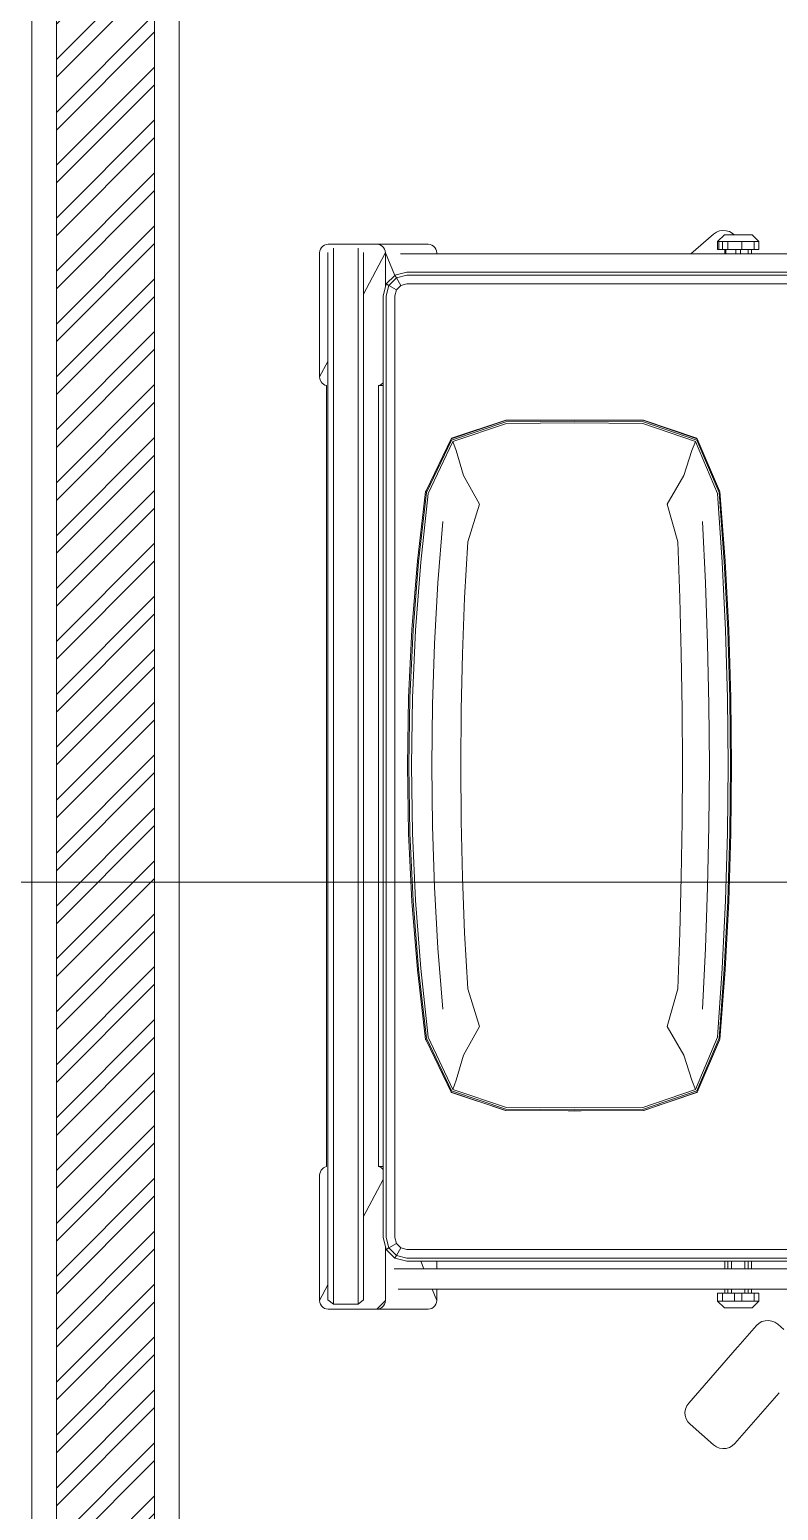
# Model space of a CAD drawing. Header units: millimetres. Extents: x -280308 to 6402717, y -14 to 2073074.
# Drawn here: x -28519 to -27757, y 553951 to 555458 of the extents above; entities that cross this region are included whole.
import ezdxf
from ezdxf.enums import TextEntityAlignment as Align

# ---------------------------------------------------------------- set-up
doc = ezdxf.new("R2010")
doc.units = ezdxf.units.MM
doc.linetypes.add('DASHED2', pattern=[0.375, 0.25, -0.125])
doc.layers.get('0').update_dxf_attribs({"lineweight": 0})
for name, color, linetype, lineweight in [('A-ALINE-3', 111, 'Continuous', 15), ('A-ALINE-6', 117, 'Continuous', 9), ('A-FURN-EQPM', 177, 'Continuous', 0), ('A-Z22-T-Anno_Text', 152, 'Continuous', 9)]:
    doc.layers.add(name, color=color, linetype=linetype, lineweight=lineweight)
doc.layers.add('A-FILL-1', color=7, linetype='Continuous', lineweight=0, true_color=0x454545)
doc.styles.add('TGF_A', font='arial.ttf')

# ---------------------------------------------------------------- blocks, each defined once
blk = doc.blocks.new('A$Cf856f872')
at = {"layer": 'A-FILL-1', "ltscale": 0.25}
h = blk.add_hatch(dxfattribs=at)
h.set_pattern_fill('ANSI32', color=256, scale=4, angle=180)
h.set_pattern_definition([(225, (-213064.377, -295407.39), (26.9407684, -26.9407684), []), (225, (-213082.338, -295407.39), (26.9407684, -26.9407684), [])])
h.paths.add_polyline_path([(17522.8, -21197), (17522.8, -14047), (17622.8, -14047), (17622.8, -21197)])
at = {"layer": 'A-ALINE-3', "linetype": 'Continuous'}
blk.add_lwpolyline([(17522.8, -21197), (17522.8, -14047), (17622.8, -14047), (17622.8, -21197)], close=True, dxfattribs=at)
at = {"layer": 'A-ALINE-6'}
blk.add_lwpolyline([(17497.8, -21197), (17497.8, -14047), (17647.8, -14047), (17647.8, -21197)], close=True, dxfattribs=at)
blk = doc.blocks.new('A$C872eac23')
at = {"color": 0, "linetype": 'ByBlock', "lineweight": -2}
for p, q in [((-0.5429, -0.0018), (-0.5426, 0.0002)), ((-0.5426, 0.0002), (-0.542, 0.0021)), ((-0.542, 0.0021), (-0.5409, 0.0037)), ((-0.5409, 0.0037), (-0.5396, 0.0051)), ((-0.5396, 0.0051), (-0.5379, 0.0061)), ((-0.5379, 0.0061), (-0.536, 0.0068)), ((-0.536, 0.0068), (-0.534, 0.007)), ((-0.534, 0.007), (-0.4063, 0.007)), ((-0.534, 0.007), (-0.518, -0.0014)), ((-0.4063, 0.007), (-0.4046, 0.0069)), ((-0.4046, 0.0069), (-0.4029, 0.0063)), ((-0.4029, 0.0063), (-0.4014, 0.0055)), ((-0.4014, 0.0055), (-0.4001, 0.0045)), ((-0.4001, 0.0045), (-0.399, 0.0031)), ((-0.399, 0.0031), (-0.3982, 0.0017)), ((-0.3982, 0.0017), (-0.3977, 0)), ((-0.3977, 0), (0.3977, 0)), ((0.3977, 0), (0.3982, 0.0017)), ((0.3982, 0.0017), (0.399, 0.0032)), ((0.399, 0.0032), (0.4001, 0.0045)), ((0.4001, 0.0045), (0.4014, 0.0055)), ((0.4014, 0.0055), (0.4029, 0.0063)), ((0.4029, 0.0063), (0.4046, 0.0069)), ((0.4046, 0.0069), (0.4064, 0.007)), ((0.4064, 0.007), (0.5327, 0.007)), ((0.4064, 0.007), (0.4222, -0.0014)), ((0.5327, 0.007), (0.5348, 0.0068)), ((0.5348, 0.0068), (0.5366, 0.0061)), ((0.5366, 0.0061), (0.5383, 0.0051)), ((0.5383, 0.0051), (0.5396, 0.0037)), ((0.5396, 0.0037), (0.5407, 0.0021)), ((0.5407, 0.0021), (0.5413, 0.0002)), ((0.5413, 0.0002), (0.5416, -0.0018)), ((-0.5429, -0.0511), (-0.5429, -0.0018)), ((-0.5333, -0.0014), (-0.5378, -0.0071)), ((-0.5378, -0.0071), (-0.5378, -0.0321)), ((-0.5378, -0.0071), (0.5376, -0.0071)), ((-0.5333, -0.0014), (-0.518, -0.0014)), ((0.4222, -0.0014), (-0.518, -0.0014)), ((0.5331, -0.0014), (0.4222, -0.0014)), ((0.5416, -0.0018), (0.5416, -0.0511)), ((-0.5333, -0.0378), (-0.5378, -0.0321)), ((-0.5378, -0.0321), (0.5376, -0.0321)), ((-0.5333, -0.0378), (-0.4486, -0.0378)), ((-0.4486, -0.0378), (-0.4109, -0.0575)), ((-0.4486, -0.0378), (0.4909, -0.0378)), ((0.4909, -0.0378), (0.5317, -0.0594)), ((0.5331, -0.0378), (0.4909, -0.0378)), ((-0.5429, -0.1034), (-0.5429, -0.0511)), ((-0.5426, -0.0531), (-0.5429, -0.0511)), ((-0.534, -0.06), (-0.5429, -0.0511)), ((-0.542, -0.055), (-0.5426, -0.0531)), ((-0.5409, -0.0566), (-0.542, -0.055)), ((-0.5396, -0.058), (-0.5409, -0.0566)), ((-0.5379, -0.0591), (-0.5396, -0.058)), ((-0.536, -0.0597), (-0.5379, -0.0591)), ((-0.534, -0.06), (-0.536, -0.0597)), ((-0.479, -0.06), (-0.534, -0.06)), ((-0.479, -0.06), (-0.4821, -0.0608)), ((-0.47, -0.0575), (-0.479, -0.06)), ((-0.4109, -0.0575), (-0.47, -0.0575)), ((-0.4003, -0.0575), (-0.4109, -0.0575)), ((-0.4001, -0.0574), (-0.4003, -0.0575)), ((-0.4003, -0.0575), (-0.3977, -0.0575)), ((-0.399, -0.0561), (-0.4001, -0.0574)), ((-0.3982, -0.0546), (-0.399, -0.0561)), ((-0.3977, -0.0529), (-0.3982, -0.0546)), ((-0.3977, -0.0575), (-0.3977, -0.0529)), ((0.3977, -0.0529), (-0.3977, -0.0529)), ((-0.3977, -0.0575), (0.3977, -0.0575)), ((0.3982, -0.0546), (0.3977, -0.0529)), ((0.3977, -0.0529), (0.3977, -0.0575)), ((0.4003, -0.0575), (0.3977, -0.0575)), ((0.399, -0.0561), (0.3982, -0.0546)), ((0.4001, -0.0574), (0.399, -0.0561)), ((0.4003, -0.0575), (0.4001, -0.0574)), ((0.4892, -0.0575), (0.4003, -0.0575)), ((0.4982, -0.06), (0.4892, -0.0575)), ((0.5327, -0.06), (0.4982, -0.06)), ((0.5013, -0.0608), (0.4982, -0.06)), ((0.5099, -0.0694), (0.5327, -0.06)), ((0.5317, -0.0595), (0.5317, -0.0594)), ((0.5317, -0.0594), (0.5327, -0.06)), ((0.5348, -0.0597), (0.5327, -0.06)), ((0.5366, -0.0591), (0.5348, -0.0597)), ((0.5383, -0.058), (0.5366, -0.0591)), ((0.5396, -0.0566), (0.5383, -0.058)), ((0.5407, -0.055), (0.5396, -0.0566)), ((0.5413, -0.0531), (0.5407, -0.055)), ((0.5416, -0.0511), (0.5413, -0.0531)), ((0.5416, -0.1034), (0.5416, -0.0511)), ((-0.5224, -0.0729), (-0.5224, -0.1075)), ((-0.5019, -0.0991), (-0.5019, -0.0687)), ((-0.4909, -0.0696), (-0.4941, -0.0817)), ((-0.4821, -0.0608), (-0.4909, -0.0696)), ((-0.4909, -0.0696), (-0.4881, -0.0712)), ((-0.4881, -0.0712), (-0.4909, -0.0817)), ((-0.4805, -0.0636), (-0.4881, -0.0712)), ((-0.4881, -0.0712), (-0.4805, -0.0757)), ((-0.4821, -0.0608), (-0.4805, -0.0636)), ((-0.47, -0.0608), (-0.4805, -0.0636)), ((-0.4805, -0.0636), (-0.476, -0.0712)), ((-0.476, -0.0712), (-0.4805, -0.0757)), ((-0.47, -0.0696), (-0.476, -0.0712)), ((-0.47, -0.0608), (0.4892, -0.0608)), ((-0.47, -0.0696), (0.4892, -0.0696)), ((0.4996, -0.0636), (0.4892, -0.0608)), ((0.4952, -0.0712), (0.4892, -0.0696)), ((0.4996, -0.0636), (0.4952, -0.0712)), ((0.4996, -0.0757), (0.4952, -0.0712)), ((0.5013, -0.0608), (0.4996, -0.0636)), ((0.5073, -0.0712), (0.4996, -0.0636)), ((0.5073, -0.0712), (0.4996, -0.0757)), ((0.5099, -0.0694), (0.5013, -0.0608)), ((0.5101, -0.0696), (0.5073, -0.0712)), ((0.5101, -0.0817), (0.5073, -0.0712)), ((0.5101, -0.0696), (0.5099, -0.0694)), ((0.5133, -0.0817), (0.5101, -0.0696)), ((0.5317, -0.1122), (0.5317, -0.0752)), ((-0.4941, -0.0817), (-0.4941, -0.0959)), ((-0.4909, -2.1111), (-0.4909, -0.0817)), ((-0.4805, -0.0757), (-0.4821, -0.0817)), ((-0.4821, -2.1111), (-0.4821, -0.0817)), ((-0.1973, -0.0925), (-0.1276, -0.0868)), ((-0.1965, -0.0936), (-0.127, -0.0881)), ((-0.0584, -0.0835), (-0.1276, -0.0868)), ((-0.127, -0.0881), (-0.0581, -0.0849)), ((-0.058, -0.0875), (-0.1268, -0.0907)), ((-0.0584, -0.0835), (0.0109, -0.0824)), ((-0.0581, -0.0849), (0.0109, -0.0838)), ((0.0109, -0.0865), (-0.058, -0.0875)), ((0.0801, -0.0835), (0.0109, -0.0824)), ((0.0109, -0.0838), (0.0798, -0.0849)), ((0.0797, -0.0875), (0.0109, -0.0865)), ((0.1485, -0.0907), (0.0797, -0.0875)), ((0.0798, -0.0849), (0.1487, -0.0881)), ((0.0801, -0.0835), (0.1493, -0.0868)), ((0.1487, -0.0881), (0.2182, -0.0936)), ((0.2191, -0.0925), (0.1493, -0.0868)), ((0.5013, -0.0817), (0.4996, -0.0757)), ((0.5013, -0.0817), (0.5013, -1.3546)), ((0.5101, -0.0817), (0.5101, -1.3546)), ((0.5133, -0.0817), (0.5133, -1.3546)), ((-0.5429, -0.1034), (-0.5426, -0.1054)), ((-0.5426, -0.1054), (-0.542, -0.1072)), ((-0.5019, -0.0991), (-0.4941, -0.0959)), ((-0.5019, -0.1122), (-0.5019, -0.0991)), ((-0.4941, -0.0959), (-0.4941, -0.1122)), ((-0.2688, -0.1013), (-0.3218, -0.127)), ((-0.3205, -0.1274), (-0.2669, -0.1017)), ((-0.266, -0.1035), (-0.3191, -0.1286)), ((-0.2688, -0.1013), (-0.2681, -0.1009)), ((-0.1973, -0.0925), (-0.2681, -0.1009)), ((-0.2669, -0.1017), (-0.1965, -0.0936)), ((-0.196, -0.096), (-0.266, -0.1035)), ((-0.1268, -0.0907), (-0.196, -0.096)), ((0.2178, -0.096), (0.1485, -0.0907)), ((0.2878, -0.1035), (0.2178, -0.096)), ((0.2182, -0.0936), (0.2887, -0.1017)), ((0.2191, -0.0925), (0.2898, -0.1009)), ((0.3408, -0.1286), (0.2878, -0.1035)), ((0.2887, -0.1017), (0.3422, -0.1274)), ((0.2906, -0.1013), (0.2898, -0.1009)), ((0.2906, -0.1013), (0.3435, -0.127)), ((0.5407, -0.1072), (0.5413, -0.1054)), ((0.5413, -0.1054), (0.5416, -0.1034)), ((-0.542, -0.1072), (-0.5409, -0.1089)), ((-0.5409, -0.1089), (-0.5396, -0.1103)), ((-0.5396, -0.1103), (-0.5379, -0.1113)), ((-0.5379, -0.1113), (-0.536, -0.112)), ((-0.536, -0.112), (-0.534, -0.1122)), ((-0.534, -0.1122), (-0.5224, -0.1075)), ((-0.534, -0.1122), (-0.5224, -0.1122)), ((-0.5224, -0.1075), (-0.5224, -0.1122)), ((-0.5224, -0.1122), (-0.5224, -0.4056)), ((-0.5019, -0.1122), (-0.4941, -0.1122)), ((-0.5019, -0.4056), (-0.5019, -0.1122)), ((-0.4941, -0.4056), (-0.4941, -0.1122)), ((-0.1752, -0.1134), (-0.2375, -0.1183)), ((-0.1752, -0.1134), (-0.1131, -0.1099)), ((-0.0511, -0.1078), (-0.1131, -0.1099)), ((-0.0511, -0.1078), (0.0109, -0.1071)), ((0.0729, -0.1078), (0.0109, -0.1071)), ((0.0729, -0.1078), (0.1348, -0.1099)), ((0.1969, -0.1134), (0.1348, -0.1099)), ((0.1969, -0.1134), (0.2592, -0.1183)), ((0.5317, -0.1122), (0.5327, -0.1122)), ((0.5317, -0.371), (0.5317, -0.1122)), ((0.5327, -0.1122), (0.5348, -0.112)), ((0.5348, -0.112), (0.5366, -0.1113)), ((0.5366, -0.1113), (0.5383, -0.1103)), ((0.5383, -0.1103), (0.5396, -0.1089)), ((0.5396, -0.1089), (0.5407, -0.1072)), ((-0.3223, -0.1273), (-0.3405, -0.1824)), ((-0.3218, -0.127), (-0.3404, -0.1823)), ((-0.3392, -0.1825), (-0.3205, -0.1274)), ((-0.3191, -0.1286), (-0.3374, -0.1831)), ((-0.3218, -0.127), (-0.3223, -0.1273)), ((-0.3205, -0.1274), (-0.3218, -0.127)), ((-0.3096, -0.1319), (-0.3191, -0.1286)), ((-0.2843, -0.1394), (-0.3096, -0.1319)), ((0.3314, -0.1319), (0.306, -0.1394)), ((0.3314, -0.1319), (0.3408, -0.1286)), ((0.3591, -0.1831), (0.3408, -0.1286)), ((0.3435, -0.127), (0.3422, -0.1274)), ((0.3422, -0.1274), (0.3609, -0.1825)), ((0.344, -0.1273), (0.3435, -0.127)), ((0.3435, -0.127), (0.3621, -0.1823)), ((0.3623, -0.1824), (0.344, -0.1273)), ((-0.2551, -0.1558), (-0.2843, -0.1394)), ((-0.2166, -0.1437), (-0.2551, -0.1558)), ((-0.1597, -0.1406), (-0.2166, -0.1437)), ((-0.1028, -0.1384), (-0.1597, -0.1406)), ((-0.046, -0.137), (-0.1028, -0.1384)), ((0.0109, -0.1366), (-0.046, -0.137)), ((0.0677, -0.137), (0.0109, -0.1366)), ((0.1246, -0.1384), (0.0677, -0.137)), ((0.1814, -0.1406), (0.1246, -0.1384)), ((0.2384, -0.1437), (0.1814, -0.1406)), ((0.2768, -0.1558), (0.2384, -0.1437)), ((0.306, -0.1394), (0.2768, -0.1558)), ((-0.3408, -0.246), (-0.3404, -0.1823)), ((-0.3405, -0.1824), (-0.3408, -0.246)), ((-0.3398, -0.2526), (-0.3392, -0.1825)), ((-0.3374, -0.1831), (-0.3379, -0.2526)), ((0.3596, -0.2526), (0.3591, -0.1831)), ((0.3609, -0.1825), (0.3615, -0.2526)), ((0.3626, -0.246), (0.3621, -0.1823)), ((0.3626, -0.246), (0.3623, -0.1824)), ((-0.3409, -0.2526), (-0.3408, -0.246)), ((-0.3409, -0.2526), (-0.3408, -0.2592)), ((-0.3392, -0.3227), (-0.3398, -0.2526)), ((-0.3379, -0.2526), (-0.3374, -0.3221)), ((0.3591, -0.3221), (0.3596, -0.2526)), ((0.3615, -0.2526), (0.3609, -0.3227)), ((0.3626, -0.2526), (0.3626, -0.246)), ((0.3626, -0.2526), (0.3626, -0.2592)), ((-0.3408, -0.2592), (-0.3405, -0.3228)), ((-0.3408, -0.2592), (-0.3404, -0.3229)), ((0.3626, -0.2592), (0.3621, -0.3229)), ((0.3623, -0.3228), (0.3626, -0.2592)), ((-0.3405, -0.3228), (-0.3223, -0.377)), ((-0.3218, -0.3773), (-0.3404, -0.3229)), ((-0.3205, -0.3769), (-0.3392, -0.3227)), ((-0.3374, -0.3221), (-0.3191, -0.3756)), ((0.3408, -0.3756), (0.3591, -0.3221)), ((0.3609, -0.3227), (0.3422, -0.3769)), ((0.3435, -0.3773), (0.3621, -0.3229)), ((0.344, -0.377), (0.3623, -0.3228)), ((-0.2843, -0.3637), (-0.2551, -0.3469)), ((-0.2166, -0.3578), (-0.2551, -0.3469)), ((-0.1597, -0.3597), (-0.2166, -0.3578)), ((-0.1028, -0.3612), (-0.1597, -0.3597)), ((-0.046, -0.362), (-0.1028, -0.3612)), ((0.1246, -0.3612), (0.0677, -0.362)), ((0.1814, -0.3597), (0.1246, -0.3612)), ((0.2384, -0.3578), (0.1814, -0.3597)), ((0.2768, -0.3469), (0.2384, -0.3578)), ((0.2768, -0.3469), (0.306, -0.3637)), ((-0.681, -0.3941), (-0.6601, -0.3701)), ((-0.6601, -0.3701), (-0.6575, -0.3677)), ((-0.6575, -0.3677), (-0.6545, -0.3661)), ((-0.6545, -0.3661), (-0.6512, -0.3651)), ((-0.6512, -0.3651), (-0.6479, -0.3649)), ((-0.6479, -0.3649), (-0.6445, -0.3654)), ((-0.6445, -0.3654), (-0.6414, -0.3667)), ((-0.6414, -0.3667), (-0.6384, -0.3687)), ((-0.6384, -0.3687), (-0.5819, -0.4181)), ((-0.3218, -0.3773), (-0.3205, -0.3769)), ((-0.2669, -0.3997), (-0.3205, -0.3769)), ((-0.3096, -0.3719), (-0.3191, -0.3756)), ((-0.3191, -0.3756), (-0.266, -0.3979)), ((-0.3096, -0.3719), (-0.2843, -0.3637)), ((0.0109, -0.3623), (-0.046, -0.362)), ((0.0677, -0.362), (0.0109, -0.3623)), ((0.2878, -0.3979), (0.3408, -0.3756)), ((0.3422, -0.3769), (0.2887, -0.3997)), ((0.306, -0.3637), (0.3314, -0.3719)), ((0.3314, -0.3719), (0.3408, -0.3756)), ((0.3422, -0.3769), (0.3435, -0.3773)), ((0.5317, -0.371), (0.5519, -0.3941)), ((0.5317, -0.4056), (0.5317, -0.371)), ((-0.3223, -0.377), (-0.3218, -0.3773)), ((-0.2688, -0.4001), (-0.3218, -0.3773)), ((-0.1752, -0.3857), (-0.2375, -0.3827)), ((-0.1752, -0.3857), (-0.1131, -0.388)), ((-0.0511, -0.3893), (-0.1131, -0.388)), ((-0.0511, -0.3893), (0.0109, -0.3898)), ((0.0729, -0.3893), (0.0109, -0.3898)), ((0.0729, -0.3893), (0.1348, -0.388)), ((0.1969, -0.3857), (0.1348, -0.388)), ((0.1969, -0.3857), (0.2592, -0.3827)), ((0.2906, -0.4001), (0.3435, -0.3773)), ((0.3435, -0.3773), (0.344, -0.377)), ((-0.6848, -0.4035), (-0.6843, -0.4002)), ((-0.6846, -0.4069), (-0.6848, -0.4035)), ((-0.6836, -0.4101), (-0.6846, -0.4069)), ((-0.6843, -0.4002), (-0.683, -0.397)), ((-0.683, -0.397), (-0.681, -0.3941)), ((-0.5348, -0.3981), (-0.5416, -0.405)), ((-0.5416, -0.405), (-0.5416, -0.4332)), ((-0.5267, -0.3981), (-0.5348, -0.3981)), ((-0.5348, -0.3981), (-0.5348, -0.403)), ((-0.5267, -0.403), (-0.5348, -0.403)), ((-0.5348, -0.4154), (-0.5348, -0.403)), ((-0.5267, -0.3981), (-0.5267, -0.403)), ((-0.5267, -0.4056), (-0.5267, -0.403)), ((-0.5224, -0.4056), (-0.5267, -0.4056)), ((-0.5267, -0.4056), (-0.5267, -0.4087)), ((-0.5224, -0.4056), (-0.5224, -0.4087)), ((-0.4941, -0.4056), (-0.5019, -0.4056)), ((-0.5019, -0.4087), (-0.5019, -0.4056)), ((-0.4941, -0.4056), (-0.4941, -0.4087)), ((-0.2681, -0.4005), (-0.2688, -0.4001)), ((-0.1973, -0.406), (-0.2681, -0.4005)), ((-0.1965, -0.4049), (-0.2669, -0.3997)), ((-0.266, -0.3979), (-0.196, -0.4027)), ((-0.1973, -0.406), (-0.1276, -0.4096)), ((-0.127, -0.4085), (-0.1965, -0.4049)), ((-0.196, -0.4027), (-0.1268, -0.4061)), ((-0.1268, -0.4061), (-0.058, -0.4081)), ((0.0797, -0.4081), (0.1485, -0.4061)), ((0.1485, -0.4061), (0.2178, -0.4027)), ((0.2182, -0.4049), (0.1487, -0.4085)), ((0.2191, -0.406), (0.1493, -0.4096)), ((0.2178, -0.4027), (0.2878, -0.3979)), ((0.2887, -0.3997), (0.2182, -0.4049)), ((0.2191, -0.406), (0.2898, -0.4005)), ((0.2898, -0.4005), (0.2906, -0.4001)), ((0.5363, -0.4056), (0.5317, -0.4056)), ((0.5317, -0.4064), (0.5317, -0.4056)), ((0.5317, -0.4064), (0.5363, -0.4064)), ((0.5317, -0.4167), (0.5317, -0.4064)), ((0.5363, -0.3993), (0.5363, -0.3981)), ((0.5444, -0.3981), (0.5363, -0.3981)), ((0.5363, -0.403), (0.5363, -0.3993)), ((0.5363, -0.3993), (0.5444, -0.3993)), ((0.5363, -0.403), (0.5363, -0.4056)), ((0.5363, -0.403), (0.5444, -0.403)), ((0.5363, -0.4064), (0.5363, -0.4056)), ((0.5363, -0.4086), (0.5363, -0.4064)), ((0.5444, -0.3993), (0.5444, -0.3981)), ((0.5511, -0.405), (0.5444, -0.3981)), ((0.5444, -0.403), (0.5444, -0.3993)), ((0.5444, -0.4086), (0.5444, -0.403)), ((0.5511, -0.4149), (0.5511, -0.405)), ((0.5519, -0.3941), (0.5539, -0.397)), ((0.5539, -0.397), (0.5551, -0.4002)), ((0.5554, -0.4069), (0.5545, -0.4101)), ((0.5551, -0.4002), (0.5556, -0.4035)), ((0.5556, -0.4035), (0.5554, -0.4069)), ((-0.6819, -0.4131), (-0.6836, -0.4101)), ((-0.6796, -0.4157), (-0.6819, -0.4131)), ((-0.6281, -0.4607), (-0.6796, -0.4157)), ((-0.5819, -0.4181), (-0.5817, -0.4182)), ((-0.5819, -0.4181), (-0.5817, -0.4183)), ((-0.5817, -0.4183), (-0.5817, -0.4182)), ((-0.5817, -0.4182), (-0.5811, -0.4188)), ((-0.5817, -0.4183), (-0.5811, -0.4188)), ((-0.5811, -0.4188), (-0.5596, -0.4376)), ((-0.5267, -0.4154), (-0.5348, -0.4154)), ((-0.5348, -0.4154), (-0.5348, -0.4227)), ((-0.5224, -0.4087), (-0.5267, -0.4087)), ((-0.5267, -0.4087), (-0.5267, -0.4123)), ((-0.5224, -0.4123), (-0.5267, -0.4123)), ((-0.5267, -0.4123), (-0.5267, -0.4154)), ((-0.5267, -0.4154), (-0.5267, -0.4227)), ((-0.5224, -0.4087), (-0.5224, -0.4123)), ((-0.5224, -0.4123), (-0.5224, -0.4258)), ((-0.4941, -0.4087), (-0.5019, -0.4087)), ((-0.5019, -0.4123), (-0.5019, -0.4087)), ((-0.4941, -0.4123), (-0.5019, -0.4123)), ((-0.5019, -0.4258), (-0.5019, -0.4123)), ((-0.4941, -0.4087), (-0.4941, -0.4123)), ((-0.4941, -0.4123), (-0.4941, -0.4258)), ((-0.0584, -0.4117), (-0.1276, -0.4096)), ((-0.0581, -0.4105), (-0.127, -0.4085)), ((-0.0584, -0.4117), (0.0109, -0.4124)), ((0.0109, -0.4112), (-0.0581, -0.4105)), ((-0.058, -0.4081), (0.0109, -0.4088)), ((0.0109, -0.4088), (0.0797, -0.4081)), ((0.0798, -0.4105), (0.0109, -0.4112)), ((0.0801, -0.4117), (0.0109, -0.4124)), ((0.1487, -0.4085), (0.0798, -0.4105)), ((0.0801, -0.4117), (0.1493, -0.4096)), ((0.5317, -0.4167), (0.5363, -0.4167)), ((0.5317, -0.4214), (0.5317, -0.4167)), ((0.5317, -0.4214), (0.5363, -0.4214)), ((0.5317, -0.4294), (0.5317, -0.4214)), ((0.5363, -0.4086), (0.5444, -0.4086)), ((0.5363, -0.4086), (0.5363, -0.4167)), ((0.5363, -0.4214), (0.5363, -0.4167)), ((0.5363, -0.4227), (0.5363, -0.4214)), ((0.5444, -0.4086), (0.5444, -0.4227)), ((0.5528, -0.4131), (0.5511, -0.4149)), ((0.5511, -0.4332), (0.5511, -0.4149)), ((0.5545, -0.4101), (0.5528, -0.4131)), ((-0.5348, -0.4401), (-0.5416, -0.4332)), ((-0.5267, -0.4227), (-0.5348, -0.4227)), ((-0.5348, -0.4352), (-0.5348, -0.4227)), ((-0.5267, -0.4352), (-0.5348, -0.4352)), ((-0.5348, -0.4401), (-0.5348, -0.4352)), ((-0.5267, -0.4227), (-0.5267, -0.4258)), ((-0.5224, -0.4258), (-0.5267, -0.4258)), ((-0.5267, -0.4258), (-0.5267, -0.4294)), ((-0.5224, -0.4294), (-0.5267, -0.4294)), ((-0.5267, -0.4326), (-0.5267, -0.4294)), ((-0.5224, -0.4326), (-0.5267, -0.4326)), ((-0.5267, -0.4352), (-0.5267, -0.4326)), ((-0.5267, -0.4352), (-0.5267, -0.4401)), ((-0.5224, -0.4258), (-0.5224, -0.4294)), ((-0.5224, -0.4294), (-0.5224, -0.4326)), ((-0.5224, -0.4326), (-0.5224, -1.7081)), ((-0.4941, -0.4258), (-0.5019, -0.4258)), ((-0.5019, -0.4294), (-0.5019, -0.4258)), ((-0.4941, -0.4294), (-0.5019, -0.4294)), ((-0.5019, -0.4326), (-0.5019, -0.4294)), ((-0.4941, -0.4326), (-0.5019, -0.4326)), ((-0.5019, -0.4326), (-0.5019, -1.7083)), ((-0.4941, -0.4258), (-0.4941, -0.4294)), ((-0.4941, -0.4294), (-0.4941, -0.4326)), ((-0.4941, -0.4326), (-0.4941, -1.7084)), ((0.5317, -0.4294), (0.5363, -0.4294)), ((0.5317, -0.4326), (0.5317, -0.4294)), ((0.5317, -0.4326), (0.5363, -0.4326)), ((0.5317, -0.4326), (0.5317, -0.5902)), ((0.5363, -0.4227), (0.5444, -0.4227)), ((0.5363, -0.4294), (0.5363, -0.4227)), ((0.5363, -0.4294), (0.5363, -0.4326)), ((0.5363, -0.4326), (0.5363, -0.4352)), ((0.5363, -0.4352), (0.5444, -0.4352)), ((0.5363, -0.4352), (0.5363, -0.4401)), ((0.5444, -0.4227), (0.5444, -0.4352)), ((0.5444, -0.4401), (0.5511, -0.4332)), ((0.5444, -0.4352), (0.5444, -0.4401)), ((-0.5596, -0.4376), (-0.5572, -0.4403)), ((-0.5572, -0.4403), (-0.5555, -0.4433)), ((-0.5555, -0.4433), (-0.5546, -0.4465)), ((-0.5544, -0.4498), (-0.5549, -0.4532)), ((-0.5546, -0.4465), (-0.5544, -0.4498)), ((-0.5267, -0.4401), (-0.5348, -0.4401)), ((0.5363, -0.4401), (0.5444, -0.4401)), ((-0.5581, -0.4593), (-0.5637, -0.4657)), ((-0.5561, -0.4564), (-0.5581, -0.4593)), ((-0.5549, -0.4532), (-0.5561, -0.4564))]:
    blk.add_line(p, q, dxfattribs=at)
blk = doc.blocks.new('A$C3304e30a')
at = {"color": 0, "linetype": 'DASHED2', "lineweight": -2, "ltscale": 6}
blk.add_lwpolyline([(5500, -19450), (9700, -19450), (9700, -17050), (5500, -17050)], close=True, dxfattribs=at)
at = {"color": 0, "linetype": 'ByBlock', "lineweight": -2, "xscale": 1000.000000000017, "yscale": 1000.000000000017, "zscale": 1000.000000000017, "rotation": 90}
blk.add_blockref('A$C872eac23', (5650, -18250), dxfattribs=at)
blk = doc.blocks.new('*U540')
at = {"lineweight": -2}
blk.add_lwpolyline([(0.23438, 0), (7.63166, 0)], dxfattribs=at)
at = {"color": 7, "lineweight": -2, "style": 'TGF_A', "flags": 8}
for tag, height, p in [('NOTE1', 0.0625, (0, 0.3375)), ('DET', 0.09375, (0, 0.09612)), ('SHT', 0.075, (0, -0.10211)), ('NOTE2', 0.0625, (0, -0.39942))]:
    blk.add_attdef(tag, text='', height=height, dxfattribs=at).set_placement(p, align=Align.MIDDLE)
blk = doc.blocks.new('A$Cba193409')
at = {"layer": 'A-Z22-T-Anno_Text', "color": 7, "xscale": 4266.666666600002, "yscale": 4266.666666600002, "zscale": 4266.666666600002}
blk.add_blockref('*U540', (-74879.7, -18683), dxfattribs=at)
blk = doc.blocks.new('4')
at = {"ltscale": 0.25}
blk.add_blockref('A$Cf856f872', (-46014.9, 574695.2), dxfattribs=at)
at = {"layer": 'A-FURN-EQPM', "color": 0, "linetype": 'ByBlock', "lineweight": -2, "ltscale": 0.25}
blk.add_blockref('A$Cba193409', (22557.9, 573273.3), dxfattribs=at)
at = {"layer": 'A-FURN-EQPM', "ltscale": 0.25}
blk.add_blockref('A$C3304e30a', (-33867.1, 572948.3), dxfattribs=at)

msp = doc.modelspace()

# ---------------------------------------------------------------- block references
msp.add_blockref('4', (0, 0))

doc.saveas('drawing.dxf')
